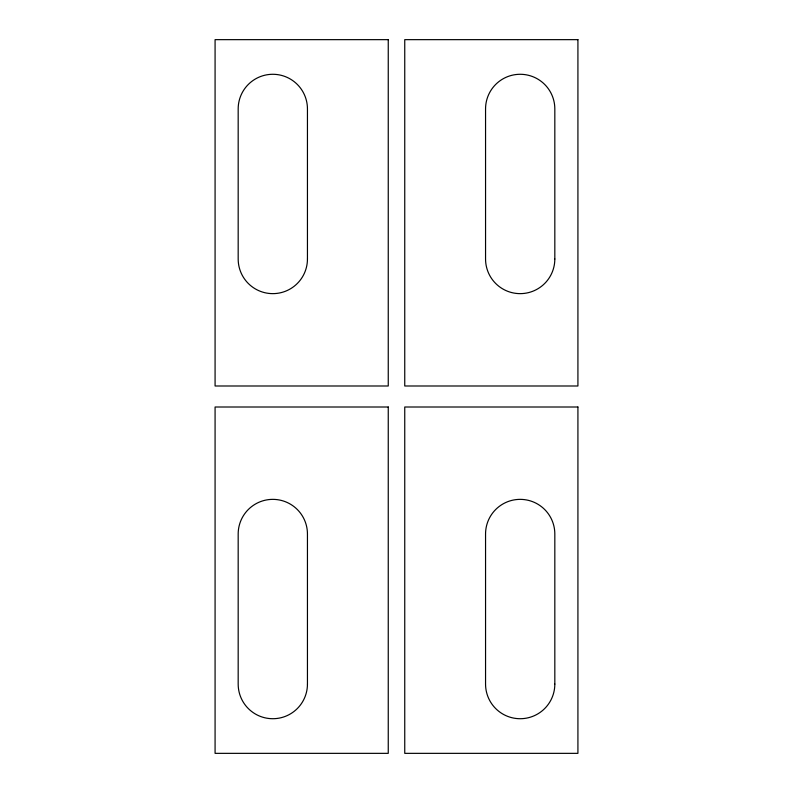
<?xml version="1.0" encoding="UTF-8"?>
<svg xmlns="http://www.w3.org/2000/svg" width="793" height="793" viewBox="0 0 793 793"><rect width="100%" height="100%" fill="white"/><g stroke="black" fill="none" stroke-linecap="round" stroke-linejoin="round"><path stroke-width="1.19" d="M388.253 39.65L215.081 39.65L215.081 385.993L388.253 385.993L388.253 39.65M577.919 39.65L404.747 39.65L404.747 385.993L577.919 385.993L577.919 39.65M388.253 407.007L215.081 407.007L215.081 753.35L388.253 753.35L388.253 407.007M577.919 407.007L404.747 407.007L404.747 753.35L577.919 753.35L577.919 407.007M554.822 259.004L554.822 108.919A34.634 34.634 0 0 0 520.188 74.284A34.634 34.634 0 0 0 485.554 108.919L485.554 259.004A34.634 34.634 0 0 0 520.188 293.638A34.634 34.634 0 0 0 554.822 259.004M554.822 684.081L554.822 533.996A34.634 34.634 0 0 0 520.188 499.362A34.634 34.634 0 0 0 485.554 533.996L485.554 684.081A34.634 34.634 0 0 0 520.188 718.716A34.634 34.634 0 0 0 554.822 684.081M307.446 259.004L307.446 108.919A34.634 34.634 0 0 0 272.812 74.284A34.634 34.634 0 0 0 238.178 108.919L238.178 259.004A34.634 34.634 0 0 0 272.812 293.638A34.634 34.634 0 0 0 307.446 259.004M307.446 684.081L307.446 533.996A34.634 34.634 0 0 0 272.812 499.362A34.634 34.634 0 0 0 238.178 533.996L238.178 684.081A34.634 34.634 0 0 0 272.812 718.716A34.634 34.634 0 0 0 307.446 684.081"/></g></svg>
